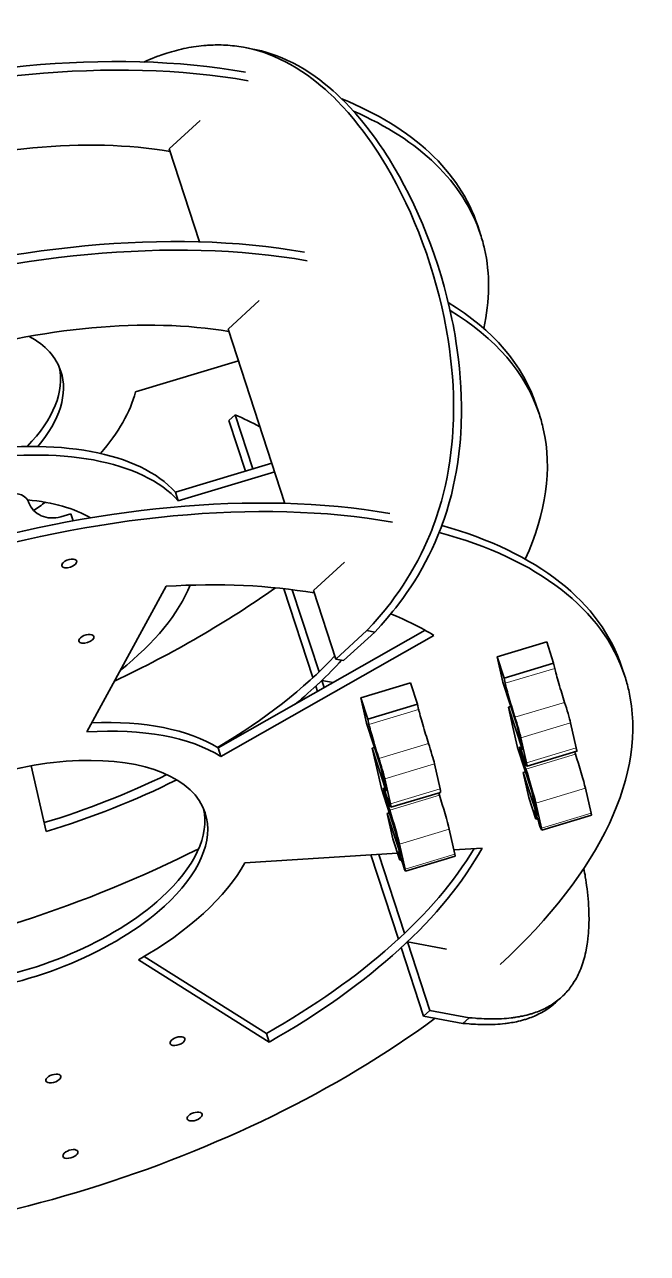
# Model space of a CAD drawing. Extents: x -41 to 2498, y -135 to 1203.
# Drawn here: x 112.8 to 232.7, y 871.6 to 1108.4 of the extents above; entities that cross this region are included whole.
import ezdxf

# ---------------------------------------------------------------- set-up
doc = ezdxf.new("R2010")
doc.units = 0

msp = doc.modelspace()

# ---------------------------------------------------------------- linework, layer by layer
at = {"color": 7, "lineweight": 35, "ltscale": 0.038386}
for p, q in [((156.43, 1103.72), (154.92, 1104)), ((180.21, 991.31), (178.7, 991.59))]:
    msp.add_line(p, q, dxfattribs=at)
at = {"color": 7, "lineweight": 35, "ltscale": 0.202446}
for p, q in [((140.63, 1084.4), (146.61, 1089.87)), ((174.38, 1004.8), (168.41, 999.33))]:
    msp.add_line(p, q, dxfattribs=at)
at = {"color": 7, "lineweight": 35, "ltscale": 0.471336}
msp.add_line((146.48, 1066.48), (140.63, 1084.4), dxfattribs=at)
at = {"color": 7, "lineweight": 35, "ltscale": 0.043439}
msp.add_line((200.59, 1067.91), (200.05, 1069.56), dxfattribs=at)
at = {"color": 7, "lineweight": 35, "ltscale": 0.202448}
msp.add_line((157.93, 1055.18), (151.96, 1049.71), dxfattribs=at)
at = {"color": 7, "lineweight": 35}
for p, q in [((151.96, 1049.71), (162.93, 1016.1)), ((134.16, 1037.58), (153.97, 1043.55)), ((140.03, 1000.13), (124.79, 972.08)), ((189.93, 991.65), (150.04, 968.99)), ((191.61, 990.65), (150.58, 967.34)), ((184.6, 948.69), (155.21, 946.87)), ((159.37, 913.97), (135.81, 928.8)), ((159.91, 912.32), (134.73, 928.18))]:
    msp.add_line(p, q, dxfattribs=at)
at = {"color": 7, "lineweight": 35, "ltscale": 0.043442}
for p, q in [((211.92, 1033.22), (211.38, 1034.87)), ((150.58, 967.34), (150.04, 968.99)), ((159.91, 912.32), (159.37, 913.97))]:
    msp.add_line(p, q, dxfattribs=at)
at = {"color": 7, "lineweight": 35, "ltscale": 0.040489}
for p, q in [((152.13, 1032.1), (153.33, 1033.19)), ((168.85, 980.89), (170.05, 981.98)), ((185.3, 930.51), (186.5, 931.6)), ((215.02, 919.9), (216.22, 921)), ((197.17, 915.92), (198.37, 917.01))]:
    msp.add_line(p, q, dxfattribs=at)
at = {"color": 7, "lineweight": 35, "ltscale": 0.274945}
msp.add_line((156.74, 1022.74), (153.33, 1033.19), dxfattribs=at)
at = {"color": 7, "lineweight": 35, "ltscale": 0.257386}
msp.add_line((155.33, 1022.31), (152.13, 1032.1), dxfattribs=at)
at = {"color": 7, "lineweight": 35, "ltscale": 0.484571}
for p, q in [((141.85, 1018.25), (160.41, 1023.84)), ((142.39, 1016.6), (160.95, 1022.19))]:
    msp.add_line(p, q, dxfattribs=at)
at = {"color": 7, "lineweight": 35, "ltscale": 0.043441}
for p, q in [((142.39, 1016.6), (141.85, 1018.25)), ((228.37, 982.84), (227.83, 984.49))]:
    msp.add_line(p, q, dxfattribs=at)
at = {"color": 7, "lineweight": 35, "ltscale": 0.04996}
msp.add_line((119.76, 1013.54), (121.67, 1014.11), dxfattribs=at)
at = {"color": 7, "lineweight": 35, "ltscale": 0.0365}
msp.add_line((121.67, 1014.11), (122.12, 1012.73), dxfattribs=at)
at = {"color": 7, "lineweight": 35, "ltscale": 0.450533}
msp.add_line((168.31, 982.54), (162.72, 999.67), dxfattribs=at)
at = {"color": 7, "lineweight": 35, "ltscale": 0.416197}
msp.add_line((169.5, 983.65), (164.34, 999.48), dxfattribs=at)
at = {"color": 7, "lineweight": 35, "ltscale": 0.347535}
for p, q in [((168.41, 999.33), (172.72, 986.12)), ((185.3, 930.51), (189.62, 917.3))]:
    msp.add_line(p, q, dxfattribs=at)
at = {"color": 7, "lineweight": 35, "ltscale": 0.202447}
for p, q in [((172.72, 986.12), (178.7, 991.59)), ((174.23, 985.84), (180.21, 991.31))]:
    msp.add_line(p, q, dxfattribs=at)
at = {"color": 7, "lineweight": 35, "ltscale": 0.249799}
for p, q in [((213.33, 989.42), (203.76, 986.54)), ((214.67, 985.29), (205.11, 982.41)), ((192.9, 960.43), (183.33, 957.55)), ((221.93, 956), (212.37, 953.12))]:
    msp.add_line(p, q, dxfattribs=at)
at = {"color": 7, "lineweight": 35, "ltscale": 0.108605}
for p, q in [((214.67, 985.29), (213.33, 989.42)), ((205.11, 982.41), (203.76, 986.54)), ((188.45, 977.39), (187.1, 981.52)), ((178.89, 974.5), (177.54, 978.63))]:
    msp.add_line(p, q, dxfattribs=at)
at = {"color": 7, "lineweight": 35, "ltscale": 0.038385}
msp.add_line((174.23, 985.84), (172.72, 986.12), dxfattribs=at)
at = {"color": 7, "lineweight": 35, "ltscale": 0.124181}
for p, q in [((204.86, 981.69), (203.76, 986.54)), ((178.63, 973.79), (177.54, 978.63)), ((219.03, 968.99), (217.93, 973.84)), ((209.46, 966.11), (208.36, 970.95)), ((192.8, 961.09), (191.71, 965.93)), ((183.24, 958.21), (182.14, 963.05)), ((182.58, 956.35), (183.68, 951.5)), ((194.56, 953.34), (195.66, 948.49))]:
    msp.add_line(p, q, dxfattribs=at)
at = {"color": 7, "lineweight": 35, "ltscale": 0.024835}
for p, q in [((214.89, 984.32), (214.67, 985.29)), ((205.33, 981.44), (205.11, 982.41)), ((188.67, 976.42), (188.45, 977.39)), ((179.1, 973.53), (178.89, 974.5)), ((211.03, 956.25), (211.25, 955.28)), ((184.81, 948.34), (185.03, 947.37))]:
    msp.add_line(p, q, dxfattribs=at)
at = {"color": 7, "lineweight": 35, "ltscale": 0.020195}
msp.add_line((168.31, 982.54), (168.91, 983.09), dxfattribs=at)
at = {"color": 7, "lineweight": 13, "ltscale": 0.249799}
for p, q in [((214.89, 984.32), (205.33, 981.44)), ((190.57, 969.87), (181, 966.98)), ((218.88, 967.79), (209.32, 964.91)), ((191.71, 965.93), (182.14, 963.05)), ((192.66, 959.89), (183.09, 957.01)), ((192.8, 961.09), (183.24, 958.21)), ((221.88, 956.4), (212.31, 953.51))]:
    msp.add_line(p, q, dxfattribs=at)
at = {"color": 7, "lineweight": 35, "ltscale": 0.000226181}
msp.add_line((168.32, 982.54), (168.31, 982.54), dxfattribs=at)
at = {"color": 7, "lineweight": 35, "ltscale": 0.02687}
msp.add_line((168.85, 980.89), (169.19, 979.87), dxfattribs=at)
at = {"color": 7, "lineweight": 35, "ltscale": 0.055099}
msp.add_line((172.22, 981.59), (170.05, 981.98), dxfattribs=at)
at = {"color": 7, "lineweight": 35, "ltscale": 0.036078}
msp.add_line((170.05, 981.98), (170.5, 980.61), dxfattribs=at)
at = {"color": 7, "lineweight": 35, "ltscale": 0.2498}
for p, q in [((187.1, 981.52), (177.54, 978.63)), ((188.45, 977.39), (178.89, 974.5)), ((219.12, 968.34), (209.55, 965.45)), ((195.71, 948.1), (186.15, 945.22))]:
    msp.add_line(p, q, dxfattribs=at)
at = {"color": 7, "lineweight": 35, "ltscale": 0.217209}
for p, q in [((207.55, 973.43), (204.86, 981.69)), ((205.95, 976.85), (208.65, 968.59)), ((181.33, 965.53), (178.63, 973.79)), ((179.73, 968.94), (182.43, 960.68)), ((207.71, 969.1), (210.41, 960.84)), ((181.49, 961.19), (184.18, 952.93)), ((185.28, 948.09), (182.58, 956.35))]:
    msp.add_line(p, q, dxfattribs=at)
at = {"color": 7, "lineweight": 13, "ltscale": 0.2498}
for p, q in [((188.67, 976.42), (179.1, 973.53)), ((216.79, 977.77), (207.22, 974.89)), ((217.93, 973.84), (208.36, 970.95)), ((219.03, 968.99), (209.46, 966.11)), ((220.78, 961.24), (211.21, 958.36)), ((194.56, 953.34), (184.99, 950.45)), ((195.66, 948.49), (186.09, 945.61))]:
    msp.add_line(p, q, dxfattribs=at)
at = {"color": 7, "lineweight": 35, "ltscale": 0.011526}
for p, q in [((206.39, 976.98), (205.95, 976.85)), ((180.17, 969.08), (179.73, 968.94)), ((183.02, 956.48), (182.58, 956.35))]:
    msp.add_line(p, q, dxfattribs=at)
at = {"color": 7, "lineweight": 35, "ltscale": 0.099345}
for p, q in [((206.83, 972.97), (205.95, 976.85)), ((206.83, 972.97), (207.71, 969.1)), ((180.61, 965.07), (179.73, 968.94)), ((180.61, 965.07), (181.49, 961.19))]:
    msp.add_line(p, q, dxfattribs=at)
at = {"color": 7, "lineweight": 35, "ltscale": 0.12418}
for p, q in [((208.65, 968.59), (207.55, 973.43)), ((182.43, 960.68), (181.33, 965.53)), ((208.81, 964.25), (209.9, 959.41)), ((210.41, 960.84), (211.5, 955.99)), ((211.21, 958.36), (212.31, 953.51)), ((184.18, 952.93), (185.28, 948.09)), ((184.99, 950.45), (186.09, 945.61))]:
    msp.add_line(p, q, dxfattribs=at)
at = {"color": 7, "lineweight": 35, "ltscale": 0.324557}
msp.add_line((114.08, 965.55), (116.95, 952.89), dxfattribs=at)
at = {"color": 7, "lineweight": 35, "ltscale": 0.011527}
msp.add_line((209.25, 964.38), (208.81, 964.25), dxfattribs=at)
at = {"color": 7, "lineweight": 35, "ltscale": 0.217207}
msp.add_line((211.5, 955.99), (208.81, 964.25), dxfattribs=at)
at = {"color": 7, "lineweight": 35, "ltscale": 0.108604}
for p, q in [((211.25, 955.28), (209.9, 959.41)), ((185.03, 947.37), (183.68, 951.5))]:
    msp.add_line(p, q, dxfattribs=at)
at = {"color": 7, "lineweight": 35, "ltscale": 0.124179}
msp.add_line((220.78, 961.24), (221.88, 956.4), dxfattribs=at)
at = {"color": 7, "lineweight": 13, "ltscale": 0.004959}
msp.add_line((211.22, 956.3), (211.03, 956.25), dxfattribs=at)
at = {"color": 7, "lineweight": 35, "ltscale": 0.007935}
for p, q in [((211.55, 955.37), (211.25, 955.28)), ((185.33, 947.46), (185.03, 947.37))]:
    msp.add_line(p, q, dxfattribs=at)
at = {"color": 7, "lineweight": 35, "ltscale": 0.135831}
msp.add_line((200.88, 949.7), (195.46, 949.36), dxfattribs=at)
at = {"color": 7, "lineweight": 35, "ltscale": 0.426277}
msp.add_line((179.47, 948.37), (184.76, 932.16), dxfattribs=at)
at = {"color": 7, "lineweight": 35, "ltscale": 0.399723}
msp.add_line((180.99, 948.46), (185.96, 933.27), dxfattribs=at)
at = {"color": 7, "lineweight": 13, "ltscale": 0.004958}
msp.add_line((185, 948.4), (184.81, 948.34), dxfattribs=at)
at = {"color": 7, "lineweight": 35, "ltscale": 0.024536}
msp.add_line((184.76, 932.16), (185.49, 932.82), dxfattribs=at)
at = {"color": 7, "lineweight": 35, "ltscale": 0.000234813}
msp.add_line((184.76, 932.16), (184.77, 932.16), dxfattribs=at)
at = {"color": 7, "lineweight": 35, "ltscale": 0.191926}
for p, q in [((194.05, 930.23), (186.5, 931.6)), ((189.62, 917.3), (197.17, 915.92)), ((190.81, 918.39), (198.37, 917.01))]:
    msp.add_line(p, q, dxfattribs=at)
at = {"color": 7, "lineweight": 35, "ltscale": 0.347533}
msp.add_line((186.5, 931.6), (190.81, 918.39), dxfattribs=at)
at = {"color": 7, "lineweight": 35, "ltscale": 0.04049}
msp.add_line((189.62, 917.3), (190.81, 918.39), dxfattribs=at)
at = {"color": 7, "lineweight": 35}
for points in [[(135.75, 1101.15), (136.29, 1101.39), (136.84, 1101.62), (137.38, 1101.84), (137.92, 1102.06), (138.46, 1102.26), (138.73, 1102.36), (139, 1102.45), (139.4, 1102.59), (139.8, 1102.73), (140.2, 1102.86), (140.6, 1102.98), (141.08, 1103.13), (141.56, 1103.26), (142.03, 1103.39), (142.51, 1103.51), (142.98, 1103.62), (143.46, 1103.73), (143.93, 1103.83), (144.4, 1103.92), (144.87, 1104), (145.33, 1104.08), (145.83, 1104.15), (146.32, 1104.22), (146.81, 1104.27), (147.29, 1104.32), (147.54, 1104.34), (147.78, 1104.36), (148.02, 1104.38), (148.27, 1104.4), (148.51, 1104.41), (148.75, 1104.42), (149.11, 1104.43), (149.47, 1104.44), (149.84, 1104.45), (150.2, 1104.44), (150.63, 1104.44), (151.06, 1104.42), (151.5, 1104.4), (151.93, 1104.38), (152.36, 1104.34), (152.79, 1104.3), (153.22, 1104.25), (153.64, 1104.2), (154.07, 1104.14), (154.49, 1104.07), (154.92, 1104)], [(154.92, 1104), (155.92, 1103.8), (156.92, 1103.56), (157.91, 1103.28), (158.89, 1102.97), (159.87, 1102.62), (160.84, 1102.23), (161.8, 1101.8), (162.35, 1101.54), (162.91, 1101.26), (164.01, 1100.67), (165.1, 1100.04), (166.18, 1099.35), (167.25, 1098.61), (168.13, 1097.97), (168.99, 1097.3), (169.85, 1096.59), (170.7, 1095.86), (171.26, 1095.35), (171.82, 1094.83), (172.38, 1094.29), (172.93, 1093.75), (174.02, 1092.61), (175.09, 1091.42), (176.15, 1090.18), (177.18, 1088.89), (178.01, 1087.81), (178.83, 1086.69), (179.64, 1085.55), (180.43, 1084.37), (180.95, 1083.57), (181.46, 1082.76), (182.47, 1081.1), (183.45, 1079.39), (184.4, 1077.64), (185.32, 1075.84), (186.21, 1074.01), (187.07, 1072.13), (187.9, 1070.23), (188.69, 1068.29), (189.44, 1066.31), (190.16, 1064.32), (190.83, 1062.29), (191.47, 1060.24), (192.06, 1058.18), (192.61, 1056.09), (193.11, 1054), (193.57, 1051.9), (193.78, 1050.84), (193.98, 1049.78), (194.17, 1048.72), (194.34, 1047.66), (194.6, 1045.89), (194.83, 1044.12), (195.02, 1042.34), (195.18, 1040.57), (195.29, 1038.8), (195.37, 1037.03), (195.41, 1035.11), (195.4, 1033.2), (195.38, 1032.24), (195.34, 1031.29), (195.28, 1030.03), (195.19, 1028.77), (195.08, 1027.51), (194.9, 1025.91), (194.69, 1024.32), (194.44, 1022.73), (194.15, 1021.16), (193.83, 1019.6), (193.46, 1018.06), (193.05, 1016.53), (192.58, 1014.92), (192.06, 1013.32), (191.78, 1012.53), (191.49, 1011.74), (191.19, 1010.96), (190.88, 1010.18), (190.33, 1008.89), (189.76, 1007.62), (189.15, 1006.36), (188.51, 1005.11), (187.83, 1003.87), (187.13, 1002.65), (186.42, 1001.49), (185.68, 1000.34), (184.91, 999.2), (184.11, 998.08), (183.29, 996.96), (182.75, 996.27), (182.21, 995.59), (181.08, 994.24), (179.91, 992.9), (178.7, 991.59)], [(156.43, 1103.72), (157.43, 1103.52), (158.43, 1103.28), (159.42, 1103.01), (160.4, 1102.69), (161.38, 1102.34), (162.35, 1101.95), (163.31, 1101.53), (163.86, 1101.27), (164.42, 1100.99), (165.52, 1100.4), (166.61, 1099.76), (167.69, 1099.07), (168.76, 1098.34), (169.64, 1097.7), (170.5, 1097.02), (171.36, 1096.32), (172.21, 1095.58), (172.77, 1095.08), (173.33, 1094.56), (173.89, 1094.02), (174.44, 1093.47), (175.53, 1092.33), (176.6, 1091.15), (177.66, 1089.91), (178.69, 1088.62), (179.52, 1087.54), (180.34, 1086.42), (181.15, 1085.27), (181.94, 1084.1), (182.46, 1083.3), (182.97, 1082.49), (183.98, 1080.82), (184.96, 1079.12), (185.91, 1077.36), (186.83, 1075.57), (187.73, 1073.73), (188.58, 1071.86), (189.41, 1069.95), (190.2, 1068.01), (190.95, 1066.04), (191.67, 1064.04), (192.34, 1062.02), (192.98, 1059.97), (193.57, 1057.9), (194.12, 1055.82), (194.62, 1053.73), (195.08, 1051.62), (195.29, 1050.56), (195.49, 1049.5), (195.68, 1048.45), (195.85, 1047.39), (196.12, 1045.62), (196.34, 1043.84), (196.53, 1042.07), (196.69, 1040.3), (196.8, 1038.53), (196.88, 1036.76), (196.92, 1034.84), (196.91, 1032.92), (196.89, 1031.97), (196.85, 1031.02), (196.79, 1029.75), (196.7, 1028.49), (196.59, 1027.24), (196.42, 1025.63), (196.2, 1024.04), (195.95, 1022.46), (195.66, 1020.89), (195.34, 1019.33), (194.97, 1017.78), (194.56, 1016.25), (194.09, 1014.64), (193.57, 1013.04), (193.29, 1012.25), (193, 1011.47), (192.7, 1010.68), (192.39, 1009.9), (191.84, 1008.62), (191.27, 1007.34), (190.66, 1006.08), (190.02, 1004.83), (189.34, 1003.6), (188.64, 1002.37), (187.93, 1001.21), (187.19, 1000.06), (186.42, 998.92), (185.62, 997.8), (184.8, 996.69), (184.26, 996), (183.72, 995.31), (182.6, 993.96), (181.42, 992.63), (180.21, 991.31)], [(220.49, 945.76), (220.64, 944.94), (220.71, 944.53), (220.77, 944.12), (220.86, 943.58), (220.94, 943.04), (221.01, 942.51), (221.1, 941.85), (221.17, 941.2), (221.24, 940.55), (221.3, 939.9), (221.35, 939.27), (221.4, 938.64), (221.43, 937.96), (221.46, 937.3), (221.47, 936.97), (221.47, 936.64), (221.48, 936.21), (221.48, 935.78), (221.47, 935.35), (221.46, 934.83), (221.44, 934.31), (221.41, 933.79), (221.37, 933.28), (221.33, 932.78), (221.28, 932.28), (221.25, 932.01), (221.21, 931.74), (221.18, 931.48), (221.14, 931.22), (221.08, 930.82), (221.01, 930.44), (220.93, 930.05), (220.86, 929.67), (220.76, 929.25), (220.66, 928.83), (220.55, 928.41), (220.43, 928), (220.3, 927.6), (220.17, 927.21), (220.03, 926.82), (219.89, 926.44), (219.73, 926.06), (219.57, 925.7), (219.4, 925.33), (219.23, 924.98), (219.04, 924.63), (218.85, 924.29), (218.65, 923.96), (218.45, 923.63), (218.34, 923.47), (218.23, 923.31), (218.06, 923.06), (217.88, 922.82), (217.69, 922.58), (217.5, 922.34), (217.3, 922.11), (217.1, 921.88), (216.89, 921.65), (216.67, 921.43), (216.45, 921.21), (216.22, 921)], [(215.02, 919.9), (214.79, 919.69), (214.55, 919.48), (214.3, 919.28), (214.05, 919.09), (213.79, 918.9), (213.52, 918.71), (213.25, 918.53), (212.98, 918.36), (212.7, 918.19), (212.41, 918.03), (212.12, 917.87), (211.83, 917.72), (211.52, 917.57), (211.24, 917.44), (210.95, 917.31), (210.65, 917.19), (210.35, 917.07), (210.05, 916.96), (209.74, 916.85), (209.43, 916.75), (209.24, 916.69), (209.05, 916.63), (208.87, 916.58), (208.68, 916.52), (208.29, 916.42), (207.9, 916.33), (207.5, 916.24), (207.18, 916.17), (206.86, 916.11), (206.54, 916.05), (206.21, 916), (205.99, 915.97), (205.77, 915.94), (205.54, 915.91), (205.31, 915.88), (204.85, 915.83), (204.39, 915.78), (203.91, 915.75), (203.43, 915.72), (202.95, 915.7), (202.45, 915.68), (201.99, 915.67), (201.53, 915.67), (201.06, 915.68), (200.58, 915.69), (200.09, 915.71), (199.6, 915.73), (199.31, 915.74), (199.01, 915.76), (198.71, 915.78), (198.41, 915.81), (197.79, 915.86), (197.17, 915.92)], [(216.22, 921), (215.98, 920.78), (215.74, 920.58), (215.49, 920.38), (215.24, 920.18), (214.98, 919.99), (214.72, 919.81), (214.45, 919.63), (214.17, 919.45), (213.89, 919.28), (213.61, 919.12), (213.32, 918.96), (213.02, 918.81), (212.72, 918.66), (212.43, 918.53), (212.14, 918.4), (211.85, 918.28), (211.55, 918.16), (211.24, 918.05), (210.93, 917.94), (210.62, 917.84), (210.44, 917.78), (210.25, 917.73), (210.06, 917.67), (209.87, 917.62), (209.48, 917.51), (209.09, 917.42), (208.69, 917.33), (208.38, 917.27), (208.06, 917.2), (207.73, 917.15), (207.4, 917.09), (207.18, 917.06), (206.96, 917.03), (206.73, 917), (206.51, 916.97), (206.05, 916.92), (205.58, 916.88), (205.11, 916.84), (204.63, 916.81), (204.14, 916.79), (203.65, 916.78), (203.19, 916.77), (202.72, 916.77), (202.25, 916.77), (201.77, 916.78), (201.29, 916.8), (200.8, 916.82), (200.5, 916.84), (200.21, 916.86), (199.9, 916.88), (199.6, 916.9), (198.99, 916.95), (198.37, 917.01)]]:
    msp.add_lwpolyline(points, dxfattribs=at)
msp.add_arc((113.65, 944.74), 96.94, 62.7052, 65.8396, dxfattribs=at)
for centre, major_axis, ratio, start_param, end_param in [((81.22, 1030.76), (118.83, 38.8), 0.495104, 0.747288, 2.302084), ((81.76, 1029.11), (118.83, 38.8), 0.495104, 0.747288, 2.302084), ((81.22, 1030.76), (118.83, 38.8), 0.495104, 0.000053, 0.53232), ((81.76, 1029.11), (118.83, 38.8), 0.495104, 0.000053, 0.509356), ((93.74, 1040.04), (76.05, 24.83), 0.495104, 0.753479, 1.524686), ((92.55, 996.07), (118.83, 38.8), 0.495104, 0.747288, 2.302084), ((93.09, 994.42), (118.83, 38.8), 0.495104, 0.747288, 2.302084), ((81.76, 1029.11), (118.83, 38.8), 0.495104, 6.237075, 6.283239), ((81.76, 1029.11), (118.83, 38.8), 0.495104, 5.998586, 6.237075), ((92.55, 996.07), (118.83, 38.8), 0.495104, 0.000053, 0.402254), ((105.07, 1005.35), (76.05, 24.83), 0.495104, 0.753479, 1.524686), ((93.09, 994.42), (118.83, 38.8), 0.495104, 0.000053, 0.405066), ((81.76, 1029.11), (38.02, 12.42), 0.495104, 0.000028, 0.434099), ((81.22, 1030.76), (38.02, 12.42), 0.495104, 5.53596, 6.239306), ((81.76, 1029.11), (38.02, 12.42), 0.495104, 5.609804, 6.283213), ((81.76, 1029.11), (52.28, 17.07), 0.495104, 5.59113, 5.977024), ((93.09, 994.42), (118.83, 38.8), 0.495104, 6.237075, 6.283239), ((93.09, 994.42), (118.83, 38.8), 0.495104, 5.856183, 6.237075), ((92.55, 996.07), (52.28, 17.07), 0.495104, 0.21394, 1.26159), ((93.09, 994.42), (52.28, 17.07), 0.495104, 0.21394, 1.264635), ((109, 945.69), (118.83, 38.8), 0.495104, 0.747288, 2.302084), ((109.54, 944.04), (118.83, 38.8), 0.495104, 0.747288, 2.302084), ((110.75, 1015.36), (2.93, 0.66), 0.86791, 0.080713, 1.651509), ((93.09, 994.42), (38.02, 12.42), 0.495104, 0.410465, 0.856413), ((118.41, 1017.67), (4.88, 1.1), 0.86791, 3.222305, 4.793102), ((81.76, 1029.11), (52.28, 17.07), 0.495104, 5.218685, 5.275148), ((109, 945.69), (118.83, 38.8), 0.495104, 0.000053, 0.636442), ((109.54, 944.04), (118.83, 38.8), 0.495104, 0.000053, 0.648664), ((121.39, 1004.54), (1.43, 0.47), 0.495104, 2.310084, 3.141621), ((121.39, 1004.54), (1.43, 0.47), 0.495104, 3.141621, 6.283213), ((121.39, 1004.54), (1.43, 0.47), 0.495104, 0.000028, 2.310084), ((81.76, 1029.11), (118.83, 38.8), 0.495104, 4.965325, 5.271978), ((93.09, 994.42), (52.28, 17.07), 0.495104, 5.356627, 5.892543), ((109.54, 944.04), (95.06, 31.04), 0.495104, 0.750646, 1.088354), ((109.54, 944.04), (95.06, 31.04), 0.495104, 0.390222, 0.537904), ((124.68, 990), (1.43, 0.47), 0.495104, 2.310084, 3.141621), ((124.68, 990), (1.43, 0.47), 0.495104, 3.141621, 6.283213), ((124.68, 990), (1.43, 0.47), 0.495104, 0.000028, 2.310084), ((107.63, 993.3), (76.05, 24.83), 0.495104, 5.133114, 5.553837), ((108.17, 991.64), (76.05, 24.83), 0.495104, 5.379626, 5.572792), ((216.24, 980.19), (-1.44, 4.79), 0.040048, 0.518412, 2.089209), ((109.54, 944.04), (118.83, 38.8), 0.495104, 6.237075, 6.283239), ((206.68, 977.31), (-1.44, 4.79), 0.040048, 0.518412, 2.089209), ((109.54, 944.04), (118.83, 38.8), 0.495104, 5.459677, 6.237075), ((190.02, 972.29), (-1.44, 4.79), 0.040048, 0.518412, 2.089209), ((217.12, 976.32), (-0.87, 2.87), 0.040048, 3.660005, 5.230801), ((109, 945.69), (47.53, 15.52), 0.495104, 0.390222, 1.055782), ((180.45, 969.4), (-1.44, 4.79), 0.040048, 0.518412, 2.089209), ((207.55, 973.43), (-0.87, 2.87), 0.040048, 3.660005, 5.230801), ((109.54, 944.04), (47.53, 15.52), 0.495104, 0.390222, 1.088354), ((109.54, 944.04), (38.02, 12.42), 0.495104, 0.000028, 3.141621), ((190.9, 968.41), (-0.87, 2.87), 0.040048, 3.660005, 5.230801), ((208.99, 966.36), (-0.87, 2.87), 0.040048, 0.000029, 2.089209), ((208.99, 966.36), (-0.87, 2.87), 0.040048, 5.230801, 6.283215), ((217.68, 973.12), (-1.44, 4.79), 0.040048, 3.141622, 3.660005), ((181.33, 965.53), (-0.87, 2.87), 0.040048, 3.660005, 5.230801), ((208.11, 970.24), (-1.44, 4.79), 0.040048, 2.089209, 3.141622), ((208.11, 970.24), (-1.44, 4.79), 0.040048, 3.141622, 3.660005), ((218.56, 969.25), (-0.87, 2.87), 0.040048, 1.923385, 2.089209), ((219.43, 965.37), (-1.44, 4.79), 0.040048, 3.660005, 5.230801), ((107.63, 993.3), (76.05, 24.83), 0.495104, 4.6683, 4.988723), ((209.87, 962.49), (-1.44, 4.79), 0.040048, 3.660005, 5.230801), ((108.17, 991.64), (76.05, 24.83), 0.495104, 4.666279, 5.007927), ((182.77, 958.46), (-0.87, 2.87), 0.040048, 5.230801, 6.283215), ((182.77, 958.46), (-0.87, 2.87), 0.040048, 0.000029, 2.089209), ((181.89, 962.34), (-1.44, 4.79), 0.040048, 2.089209, 3.141622), ((192.33, 961.34), (-0.87, 2.87), 0.040048, 1.923385, 2.089209), ((193.21, 957.47), (-1.44, 4.79), 0.040048, 3.660005, 5.230801), ((191.45, 965.22), (-1.44, 4.79), 0.040048, 3.141622, 3.660005), ((109, 945.69), (38.02, 12.42), 0.495104, 5.451677, 6.239306), ((183.64, 954.58), (-1.44, 4.79), 0.040048, 3.660005, 5.230801), ((181.89, 962.34), (-1.44, 4.79), 0.040048, 3.141622, 3.660005), ((212.38, 952.12), (-1.44, 4.79), 0.040048, 0.000029, 0.518412), ((212.38, 952.12), (-1.44, 4.79), 0.040048, 5.230801, 6.283215), ((109.54, 944.04), (38.02, 12.42), 0.495104, 5.451677, 6.283213), ((211.5, 955.99), (-0.87, 2.87), 0.040048, 2.089209, 3.141622), ((221.07, 958.88), (-0.87, 2.87), 0.040048, 3.141622, 3.660005), ((211.5, 955.99), (-0.87, 2.87), 0.040048, 3.141622, 3.660005), ((93.09, 994.42), (118.83, 38.8), 0.495104, 4.414586, 5.010191), ((109, 945.69), (95.06, 31.04), 0.495104, 5.102611, 5.769646), ((109.54, 944.04), (95.06, 31.04), 0.495104, 5.102611, 5.800743), ((186.16, 944.21), (-1.44, 4.79), 0.040048, 0.000029, 0.518412), ((186.16, 944.21), (-1.44, 4.79), 0.040048, 5.230801, 6.283215), ((194.85, 950.97), (-0.87, 2.87), 0.040048, 3.141622, 3.660005), ((109.54, 944.04), (47.53, 15.52), 0.495104, 5.102611, 5.800743), ((185.28, 948.09), (-0.87, 2.87), 0.040048, 2.089209, 3.141622), ((185.28, 948.09), (-0.87, 2.87), 0.040048, 3.141622, 3.660005), ((109, 945.69), (38.02, 12.42), 0.495104, 3.185462, 5.451677), ((109.54, 944.04), (38.02, 12.42), 0.495104, 3.141621, 5.451677), ((109.54, 944.04), (118.83, 38.8), 0.495104, 4.058029, 5.30479), ((142.23, 912.49), (1.43, 0.47), 0.495104, 6.283167, 9.42476), ((142.23, 912.49), (1.43, 0.47), 0.495104, 3.141575, 3.88088), ((142.23, 912.49), (1.43, 0.47), 0.495104, 3.88088, 6.283167), ((118.32, 905.28), (1.43, 0.47), 0.495104, 0.000028, 3.141621), ((118.32, 905.28), (1.43, 0.47), 0.495104, 3.141621, 5.451677), ((118.32, 905.28), (1.43, 0.47), 0.495104, 5.451677, 6.283213), ((145.52, 897.96), (1.43, 0.47), 0.495104, 6.283167, 9.42476), ((145.52, 897.96), (1.43, 0.47), 0.495104, 3.141575, 3.88088), ((145.52, 897.96), (1.43, 0.47), 0.495104, 3.88088, 6.283167), ((121.61, 890.75), (1.43, 0.47), 0.495104, 0.000028, 3.141621), ((121.61, 890.75), (1.43, 0.47), 0.495104, 3.141621, 5.451677), ((121.61, 890.75), (1.43, 0.47), 0.495104, 5.451677, 6.283213)]:
    msp.add_ellipse(centre, major_axis=major_axis, ratio=ratio, start_param=start_param, end_param=end_param, dxfattribs=at)

doc.saveas('drawing.dxf')
